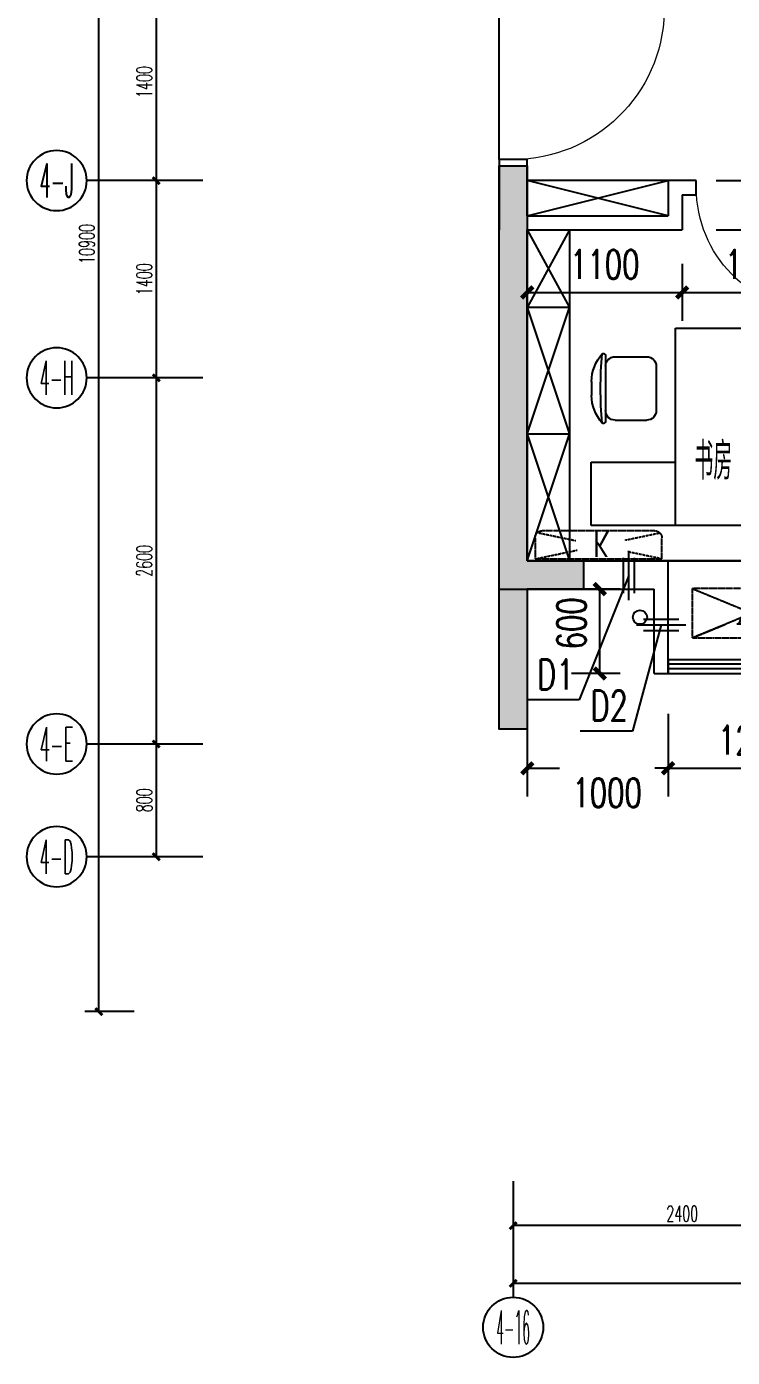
# Model space of a CAD drawing. Extents: x 184967 to 628822, y -100826 to 121332.
# Drawn here: x 315150 to 320160, y 31519 to 40967 of the extents above; entities that cross this region are included whole.
import ezdxf
from ezdxf.enums import TextEntityAlignment as Align

# ---------------------------------------------------------------- set-up
doc = ezdxf.new("R2010")
doc.units = 0
doc.header["$MEASUREMENT"] = 0
doc.linetypes.add('DASH', pattern=[0.35, 0.25, -0.1])
doc.layers.add('4#6#-col-2F~31F$0$COLU_HATCH', color=251, linetype='Continuous', lineweight=0)
for name, color, linetype in [('4#6#-col-2F~31F$0$SURFACE', 6, 'Continuous'), ('AXIS_TEXT', 7, 'Continuous'), ('DIM_LEAD', 3, 'Continuous'), ('fur', 252, 'Continuous'), ('KT', 8, 'DASH'), ('PUB_DIM', 3, 'Continuous'), ('pub_dim1', 190, 'Continuous'), ('PUB_TEXT', 7, 'Continuous'), ('TEXT', 7, 'Continuous'), ('VPIPE-凝结', 150, 'TG_N'), ('WALL', 145, 'Continuous'), ('WINDOW', 141, 'Continuous'), ('栏杆', 4, 'Continuous')]:
    doc.layers.add(name, color=color, linetype=linetype)
doc.styles.add('_TCH_AXIS', font='COMPLEX', dxfattribs={"bigfont": 'GBCBIG'})
doc.styles.add('_TCH_DIM', font='SIMPLEX', dxfattribs={"bigfont": 'GBCBIG'})
doc.styles.add('_TCH_DIM_T3', font='SIMPLEX', dxfattribs={"width": 0.705882, "bigfont": 'GBCBIG'})
doc.styles.add('COMPLEX', font='COMPLEX')
doc.styles.add('ENGLISH', font='italict.shx')
doc.styles.add('LHZ', font='RS5.SHX', dxfattribs={"width": 0.7, "height": 2000, "bigfont": 'HZTXT.shx'})
doc.styles.get("Standard").update_dxf_attribs({"font": 'gbenor.shx', "bigfont": 'gbcbig.shx'})
doc.styles.add('TG_LINETYPE', font='GBXWXT', dxfattribs={"width": 0.7, "height": 3, "bigfont": 'GBCBIG'})
doc.styles.add('宋体', font='romans.shx', dxfattribs={"height": 2, "bigfont": 'gbcbig.shx'})
doc.styles.add('尺寸标注', font='txt.shx', dxfattribs={"width": 0.6, "height": 110})
doc.linetypes.add('TG_N', pattern='A,3,-0.34,["N",TG_LINETYPE,S=0.1,R=0,X=-0.23,Y=-0.08],0', length=3.34)
doc.dimstyles.new('1-50', dxfattribs={"dimscale": 50, "dimtxt": 110, "dimasz": 1, "dimexe": 2, "dimexo": 2, "dimgap": 0.6, "dimtad": 1, "dimdec": 0, "dimrnd": 5, "dimtxsty": '尺寸标注', "dimblk": 'ARCHTICK', "dimcen": 2.5, "dimclrd": 251, "dimclre": 251, "dimclrt": 50, "dimadec": 0, "dimazin": 0, "dimtfac": 1, "dimtdec": 0, "dimtix": 1, "dimtmove": 2, "dimatfit": 3, "dimldrblk": 'DOT', "dimfxl": 0, "dimarcsym": 0})
doc.dimstyles.new('_TCH_ARCH&&80', dxfattribs={"dimtxt": 204, "dimasz": 80, "dimexe": 200, "dimexo": 240, "dimgap": 98, "dimtad": 1, "dimdec": 0, "dimzin": 0, "dimdsep": 46, "dimtxsty": '_TCH_DIM_T3', "dimblk": 'ARCHTICK', "dimcen": 0.09, "dimclrt": 7, "dimazin": 2, "dimtfac": 1, "dimtdec": 0, "dimtix": 1, "dimtmove": 2, "dimatfit": 3, "dimfxl": 0, "dimtolj": 1, "dimtzin": 0, "dimarcsym": 0})

# ---------------------------------------------------------------- blocks, each defined once
blk = doc.blocks.new('RFSEHGB')
for p, q in [((1194910.9, 923011.1), (1194910.9, 921611.1)), ((1195660.9, 923011.1), (1194910.9, 923011.1)), ((1195660.9, 921611.1), (1195660.9, 923011.1)), ((1196090.6, 922808.6), (1195865.6, 922808.6)), ((1196158.1, 922813.6), (1196158.1, 922353.6)), ((1195798.1, 922741.1), (1195798.1, 922426.1)), ((1196258.1, 922633.1), (1196258.1, 922534)), ((1196090.6, 922358.6), (1195865.6, 922358.6)), ((1196260.9, 922061.1), (1195660.9, 922061.1)), ((1196260.9, 921611.1), (1196260.9, 922061.1)), ((1194910.9, 921611.1), (1195660.9, 921611.1)), ((1195660.9, 921611.1), (1196260.9, 921611.1))]:
    blk.add_line(p, q)
for centre, radius, start, end in [((1195865.6, 922741.1), 67.5, 90, 180), ((1196090.6, 922741.1), 67.5, 0, 90), ((1196178.1, 922813.6), 20, 112.66999, 180), ((1196174.3, 922822.8), 10, 40.72654, 112.66999), ((1193480.3, 922583.6), 2712.7, 354.8023, 5.1977), ((1195942.7, 922623.4), 315.6, 1.76514, 40.72654), ((1195942.7, 922543.7), 315.6, 319.27346, 358.23486), ((1195865.6, 922426.1), 67.5, 180, 270), ((1196090.6, 922426.1), 67.5, 270, 0), ((1196178.1, 922353.6), 20, 180, 247.33001), ((1196174.3, 922344.3), 10, 247.33001, 319.27346)]:
    blk.add_arc(centre, radius, start, end)
at = {"width": 0.8, "flags": 9}
for tag in ['YSIZE', 'XSIZE']:
    blk.add_attdef(tag, (1194910.9, 921614.4), '', height=0.5, rotation=270, dxfattribs=at)
blk = doc.blocks.new('awrtt')
at = {"layer": 'KT', "linetype": 'DASH'}
for p, q in [((195123.3, -20712.9), (194273.3, -20712.9)), ((194273.3, -20712.9), (194516.2, -20812.9)), ((195123.3, -20712.9), (194273.3, -21062.9)), ((194273.3, -21062.9), (194273.3, -20712.9)), ((194273.3, -20712.9), (195123.3, -21062.9)), ((194880.5, -20812.9), (195123.3, -20712.9)), ((195123.3, -21062.9), (195123.3, -20712.9)), ((195123.3, -21062.9), (195123.3, -20712.9)), ((194273.3, -21062.9), (194516.2, -20962.9)), ((194880.5, -20962.9), (195123.3, -21062.9)), ((194273.3, -21062.9), (195123.3, -21062.9))]:
    blk.add_line(p, q, dxfattribs=at)
at = {"layer": 'KT', "linetype": 'DASH', "style": 'ENGLISH', "width": 0.75}
blk.add_text('AC', height=150, dxfattribs=at).set_placement((194698.3, -20887.9), align=Align.MIDDLE_CENTER)
blk = doc.blocks.new('A$C66E365A4')
at = {"layer": '栏杆'}
for p, q in [((0, 0), (0, -350)), ((-40, -50), (-40, -300)), ((40, -50), (40, -300))]:
    blk.add_line(p, q, dxfattribs=at)
blk = doc.blocks.new('BGSKT')
at = {"layer": 'KT'}
for p, q in [((296983.3, 262161.9), (297281.1, 262099.6)), ((297883.3, 262161.9), (297639.7, 262110.9)), ((297273.5, 262034.3), (296997.9, 261976.6)), ((297624.1, 262027.8), (297868.6, 261976.6))]:
    blk.add_line(p, q, dxfattribs=at)
blk.add_lwpolyline([(296983.3, 262161.9), (297883.3, 262161.9), (297883.3, 262011.9, -0.414214), (297833.3, 261961.9), (297033.3, 261961.9, -0.414214), (296983.3, 262011.9)], format="xyb", close=True, dxfattribs=at)
at = {"layer": 'KT', "style": 'LHZ', "width": 0.7}
blk.add_text('K', height=180, dxfattribs=at).set_placement((297396.9, 261969.3))
blk = doc.blocks.new('$DorLib2D$00000001')
for p, q in [((0.45, 0.975), (0.5, 0.975)), ((0.45, 0), (0.45, 0.975)), ((0.5, 0), (0.5, 0.975)), ((0.5, 0), (0.45, 0))]:
    blk.add_line(p, q)
at = {"lineweight": 13}
blk.add_arc((0.475, 0), 0.975, 91.46928, 180, dxfattribs=at)
blk = doc.blocks.new('$WINLIB2D$00000001')
at = {"color": 0}
for points in [[(-0.5, 0.5), (-0.5, -0.5)], [(-0.5, 0.5), (0.5, 0.5)], [(0.5, -0.5), (0.5, 0.5)], [(0.5, 0.1667), (-0.5, 0.1667)], [(0.5, -0.1667), (-0.5, -0.1667)], [(-0.5, -0.5), (0.5, -0.5)]]:
    blk.add_lwpolyline(points, dxfattribs=at)
blk = doc.blocks.new('_ArchTick')
at = {"color": 0, "linetype": 'ByBlock', "const_width": 0.4}
blk.add_lwpolyline([(-0.5, -0.5), (0.5, 0.5)], dxfattribs=at)
blk = doc.blocks.new('*D591')
at = {"layer": 'Defpoints', "color": 0, "transparency": 16777216}
for p in [(-585.1, -8500), (-200, -8500), (-200, -9100)]:
    blk.add_point(p, dxfattribs=at)
at = {"layer": 'pub_dim1', "color": 0, "lineweight": -2, "transparency": 16777216}
for p, q in [((-440, -8500), (-785.1, -8500)), ((-585.1, -9100), (-585.1, -8500)), ((-440, -9100), (-785.1, -9100))]:
    blk.add_line(p, q, dxfattribs=at)
at = {"layer": 'pub_dim1', "color": 0, "lineweight": -2, "transparency": 16777216, "xscale": 80, "yscale": 80, "zscale": 80}
for p, rotation in [((-585.1, -8500), 90), ((-585.1, -9100), 270)]:
    blk.add_blockref('_ArchTick', p, dxfattribs=dict(at, rotation=rotation))
at = {"layer": 'pub_dim1', "color": 7, "transparency": 16777216, "insert": (-785.1, -8743.1), "char_height": 204, "attachment_point": 5, "rotation": 90, "style": '_TCH_DIM_T3'}
blk.add_mtext('\\A1;600', dxfattribs=at)
blk = doc.blocks.new('*D598')
at = {"layer": 'Defpoints', "color": 0, "transparency": 16777216}
for p in [(-1100, -9145.8), (-100, -9145.8), (-100, -9772.4)]:
    blk.add_point(p, dxfattribs=at)
at = {"layer": 'pub_dim1', "color": 0, "lineweight": -2, "transparency": 16777216}
for p, q in [((-1100, -9385.8), (-1100, -9972.4)), ((-100, -9385.8), (-100, -9972.4)), ((-1100, -9772.4), (-871.2, -9772.4)), ((-100, -9772.4), (-195.2, -9772.4))]:
    blk.add_line(p, q, dxfattribs=at)
at = {"layer": 'pub_dim1', "color": 0, "lineweight": -2, "transparency": 16777216, "xscale": 80, "yscale": 80, "zscale": 80, "rotation": 180}
blk.add_blockref('_ArchTick', (-1100, -9772.4), dxfattribs=at)
at = {"layer": 'pub_dim1', "color": 0, "lineweight": -2, "transparency": 16777216, "xscale": 80, "yscale": 80, "zscale": 80}
blk.add_blockref('_ArchTick', (-100, -9772.4), dxfattribs=at)
at = {"layer": 'pub_dim1', "color": 7, "transparency": 16777216, "insert": (-533.2, -9946.5), "char_height": 204, "attachment_point": 5, "style": '_TCH_DIM_T3'}
blk.add_mtext('\\A1;1000', dxfattribs=at)
blk = doc.blocks.new('*D599')
at = {"layer": 'Defpoints', "color": 0, "transparency": 16777216}
for p in [(-100, -9145.8), (1100, -9145.8), (1100, -9772.4)]:
    blk.add_point(p, dxfattribs=at)
at = {"layer": 'pub_dim1', "color": 0, "lineweight": -2, "transparency": 16777216}
for p, q in [((-100, -9385.8), (-100, -9972.4)), ((1100, -9385.8), (1100, -9972.4)), ((-100, -9772.4), (1100, -9772.4))]:
    blk.add_line(p, q, dxfattribs=at)
at = {"layer": 'pub_dim1', "color": 0, "lineweight": -2, "transparency": 16777216, "xscale": 80, "yscale": 80, "zscale": 80, "rotation": 180}
blk.add_blockref('_ArchTick', (-100, -9772.4), dxfattribs=at)
at = {"layer": 'pub_dim1', "color": 0, "lineweight": -2, "transparency": 16777216, "xscale": 80, "yscale": 80, "zscale": 80}
blk.add_blockref('_ArchTick', (1100, -9772.4), dxfattribs=at)
at = {"layer": 'pub_dim1', "color": 7, "transparency": 16777216, "insert": (500, -9572.4), "char_height": 204, "attachment_point": 5, "style": '_TCH_DIM_T3'}
blk.add_mtext('\\A1;1200', dxfattribs=at)
blk = doc.blocks.new('*D602')
at = {"layer": 'Defpoints', "color": 0, "transparency": 16777216}
for p in [(0, -5950), (1100, -5950), (1100, -6394.5)]:
    blk.add_point(p, dxfattribs=at)
at = {"layer": 'pub_dim1', "color": 0, "lineweight": -2, "transparency": 16777216}
for p, q in [((0, -6190), (0, -6594.5)), ((1100, -6190), (1100, -6594.5)), ((0, -6394.5), (1100, -6394.5))]:
    blk.add_line(p, q, dxfattribs=at)
at = {"layer": 'pub_dim1', "color": 0, "lineweight": -2, "transparency": 16777216, "xscale": 80, "yscale": 80, "zscale": 80, "rotation": 180}
blk.add_blockref('_ArchTick', (0, -6394.5), dxfattribs=at)
at = {"layer": 'pub_dim1', "color": 0, "lineweight": -2, "transparency": 16777216, "xscale": 80, "yscale": 80, "zscale": 80}
blk.add_blockref('_ArchTick', (1100, -6394.5), dxfattribs=at)
at = {"layer": 'pub_dim1', "color": 7, "transparency": 16777216, "insert": (550, -6194.5), "char_height": 204, "attachment_point": 5, "style": '_TCH_DIM_T3'}
blk.add_mtext('\\A1;1100', dxfattribs=at)
blk = doc.blocks.new('*D603')
at = {"layer": 'Defpoints', "color": 0, "transparency": 16777216}
for p in [(-1100, -5950), (0, -5950), (0, -6394.5)]:
    blk.add_point(p, dxfattribs=at)
at = {"layer": 'pub_dim1', "color": 0, "lineweight": -2, "transparency": 16777216}
for p, q in [((-1100, -6190), (-1100, -6594.5)), ((0, -6190), (0, -6594.5)), ((-1100, -6394.5), (0, -6394.5))]:
    blk.add_line(p, q, dxfattribs=at)
at = {"layer": 'pub_dim1', "color": 0, "lineweight": -2, "transparency": 16777216, "xscale": 80, "yscale": 80, "zscale": 80, "rotation": 180}
blk.add_blockref('_ArchTick', (-1100, -6394.5), dxfattribs=at)
at = {"layer": 'pub_dim1', "color": 0, "lineweight": -2, "transparency": 16777216, "xscale": 80, "yscale": 80, "zscale": 80}
blk.add_blockref('_ArchTick', (0, -6394.5), dxfattribs=at)
at = {"layer": 'pub_dim1', "color": 7, "transparency": 16777216, "insert": (-550, -6194.5), "char_height": 204, "attachment_point": 5, "style": '_TCH_DIM_T3'}
blk.add_mtext('\\A1;1100', dxfattribs=at)
blk = doc.blocks.new('*D604')
at = {"layer": 'Defpoints', "color": 0, "transparency": 16777216}
for p in [(0, -5600), (484.6, -5600), (0, -5950)]:
    blk.add_point(p, dxfattribs=at)
at = {"layer": 'pub_dim1', "color": 0, "lineweight": -2, "transparency": 16777216}
for p, q in [((240, -5600), (684.6, -5600)), ((484.6, -5950), (484.6, -5600)), ((240, -5950), (684.6, -5950))]:
    blk.add_line(p, q, dxfattribs=at)
at = {"layer": 'pub_dim1', "color": 0, "lineweight": -2, "transparency": 16777216, "xscale": 80, "yscale": 80, "zscale": 80}
for p, rotation in [((484.6, -5600), 90), ((484.6, -5950), 270)]:
    blk.add_blockref('_ArchTick', p, dxfattribs=dict(at, rotation=rotation))
at = {"layer": 'pub_dim1', "color": 7, "transparency": 16777216, "insert": (757, -5817), "char_height": 204, "attachment_point": 5, "rotation": 90, "style": '_TCH_DIM_T3'}
blk.add_mtext('\\A1;350', dxfattribs=at)
blk = doc.blocks.new('*D675')
at = {"layer": 'Defpoints', "color": 0, "linetype": 'ByBlock', "transparency": 16777216}
for p in [(318603.7, 32770.5), (331603.7, 32770.5), (331603.7, 32045.3)]:
    blk.add_point(p, dxfattribs=at)
at = {"layer": 'PUB_DIM', "color": 251, "lineweight": -2, "transparency": 16777216}
for p, q in [((318603.7, 32295.3), (318603.7, 31945.3)), ((331603.7, 32295.3), (331603.7, 31945.3)), ((318603.7, 32045.3), (331603.7, 32045.3))]:
    blk.add_line(p, q, dxfattribs=at)
at = {"layer": 'PUB_DIM', "color": 251, "linetype": 'ByBlock', "lineweight": -2, "transparency": 16777216, "xscale": 50, "yscale": 50, "zscale": 50, "rotation": 180}
blk.add_blockref('_ArchTick', (318603.7, 32045.3), dxfattribs=at)
at = {"layer": 'PUB_DIM', "color": 251, "linetype": 'ByBlock', "lineweight": -2, "transparency": 16777216, "xscale": 50, "yscale": 50, "zscale": 50}
blk.add_blockref('_ArchTick', (331603.7, 32045.3), dxfattribs=at)
at = {"layer": 'PUB_DIM', "color": 50, "linetype": 'ByBlock', "transparency": 16777216, "insert": (325103.7, 32130.3), "char_height": 110, "attachment_point": 5, "style": '尺寸标注'}
blk.add_mtext('13000', dxfattribs=at)
blk = doc.blocks.new('_Dot')
at = {"color": 0, "linetype": 'ByBlock', "lineweight": -2}
blk.add_line((-0.5, 0), (-1, 0), dxfattribs=at)
at = {"color": 0, "linetype": 'ByBlock', "const_width": 0.5}
blk.add_lwpolyline([(-0.25, 0, 1), (0.25, 0, 1)], format="xyb", close=True, dxfattribs=at)
blk = doc.blocks.new('*D676')
at = {"layer": 'Defpoints', "color": 0, "linetype": 'ByBlock', "transparency": 16777216}
for p in [(318603.7, 32770.5), (321003.7, 32770.5), (318603.7, 32454.2)]:
    blk.add_point(p, dxfattribs=at)
at = {"layer": 'PUB_DIM', "color": 251, "lineweight": -2, "transparency": 16777216}
for p, q in [((318603.7, 32670.5), (318603.7, 32354.2)), ((321003.7, 32670.5), (321003.7, 32354.2)), ((321003.7, 32454.2), (318603.7, 32454.2))]:
    blk.add_line(p, q, dxfattribs=at)
at = {"layer": 'PUB_DIM', "color": 251, "linetype": 'ByBlock', "lineweight": -2, "transparency": 16777216, "xscale": 50, "yscale": 50, "zscale": 50, "rotation": 180}
blk.add_blockref('_ArchTick', (318603.7, 32454.2), dxfattribs=at)
at = {"layer": 'PUB_DIM', "color": 251, "linetype": 'ByBlock', "lineweight": -2, "transparency": 16777216, "xscale": 50, "yscale": 50, "zscale": 50}
blk.add_blockref('_ArchTick', (321003.7, 32454.2), dxfattribs=at)
at = {"layer": 'PUB_DIM', "color": 50, "linetype": 'ByBlock', "transparency": 16777216, "insert": (319803.7, 32539.2), "char_height": 110, "attachment_point": 5, "style": '尺寸标注'}
blk.add_mtext('2400', dxfattribs=at)
blk = doc.blocks.new('_AXISO')
blk.add_circle((0, 0), 0.5)
at = {"layer": 'AXIS_TEXT', "style": 'COMPLEX', "width": 1.041667}
blk.add_attdef('A', text='', height=0.56, dxfattribs=at).set_placement((-0.25, -0.28), (0.25, -0.28), align=Align.FIT)
blk = doc.blocks.new('*D689')
at = {"layer": 'Defpoints', "color": 0, "linetype": 'ByBlock', "transparency": 16777216}
for p in [(315662.4, 44873.7), (316401.5, 44873.7), (316401.5, 33973.8)]:
    blk.add_point(p, dxfattribs=at)
at = {"layer": 'PUB_DIM', "color": 251, "lineweight": -2, "transparency": 16777216}
for p, q in [((315912.4, 44873.7), (315562.4, 44873.7)), ((315662.4, 33973.8), (315662.4, 44873.7)), ((315912.4, 33973.8), (315562.4, 33973.8))]:
    blk.add_line(p, q, dxfattribs=at)
at = {"layer": 'PUB_DIM', "color": 251, "linetype": 'ByBlock', "lineweight": -2, "transparency": 16777216, "xscale": 50, "yscale": 50, "zscale": 50}
for p, rotation in [((315662.4, 44873.7), 90), ((315662.4, 33973.8), 270)]:
    blk.add_blockref('_ArchTick', p, dxfattribs=dict(at, rotation=rotation))
at = {"layer": 'PUB_DIM', "color": 50, "linetype": 'ByBlock', "transparency": 16777216, "insert": (315577.4, 39423.8), "char_height": 110, "attachment_point": 5, "rotation": 90, "style": '尺寸标注'}
blk.add_mtext('10900', dxfattribs=at)
blk = doc.blocks.new('*D692')
at = {"layer": 'Defpoints', "color": 0, "linetype": 'ByBlock', "transparency": 16777216}
for p in [(316386.5, 41273.7), (316070.2, 39873.7), (316401.5, 39873.7)]:
    blk.add_point(p, dxfattribs=at)
at = {"layer": 'PUB_DIM', "color": 251, "lineweight": -2, "transparency": 16777216}
for p, q in [((316286.5, 41273.7), (315970.2, 41273.7)), ((316070.2, 41273.7), (316070.2, 39873.7)), ((316301.5, 39873.7), (315970.2, 39873.7))]:
    blk.add_line(p, q, dxfattribs=at)
at = {"layer": 'PUB_DIM', "color": 251, "linetype": 'ByBlock', "lineweight": -2, "transparency": 16777216, "xscale": 50, "yscale": 50, "zscale": 50}
for p, rotation in [((316070.2, 41273.7), 90), ((316070.2, 39873.7), 270)]:
    blk.add_blockref('_ArchTick', p, dxfattribs=dict(at, rotation=rotation))
at = {"layer": 'PUB_DIM', "color": 50, "linetype": 'ByBlock', "transparency": 16777216, "insert": (315985.2, 40573.7), "char_height": 110, "attachment_point": 5, "rotation": 90, "style": '尺寸标注'}
blk.add_mtext('1400', dxfattribs=at)
blk = doc.blocks.new('*D693')
at = {"layer": 'Defpoints', "color": 0, "linetype": 'ByBlock', "transparency": 16777216}
for p in [(316401.5, 39873.7), (316070.2, 38473.7), (316401.5, 38473.7)]:
    blk.add_point(p, dxfattribs=at)
at = {"layer": 'PUB_DIM', "color": 251, "lineweight": -2, "transparency": 16777216}
for p, q in [((316301.5, 39873.7), (315970.2, 39873.7)), ((316070.2, 39873.7), (316070.2, 38473.7)), ((316301.5, 38473.7), (315970.2, 38473.7))]:
    blk.add_line(p, q, dxfattribs=at)
at = {"layer": 'PUB_DIM', "color": 251, "linetype": 'ByBlock', "lineweight": -2, "transparency": 16777216, "xscale": 50, "yscale": 50, "zscale": 50}
for p, rotation in [((316070.2, 39873.7), 90), ((316070.2, 38473.7), 270)]:
    blk.add_blockref('_ArchTick', p, dxfattribs=dict(at, rotation=rotation))
at = {"layer": 'PUB_DIM', "color": 50, "linetype": 'ByBlock', "transparency": 16777216, "insert": (315985.2, 39173.7), "char_height": 110, "attachment_point": 5, "rotation": 90, "style": '尺寸标注'}
blk.add_mtext('1400', dxfattribs=at)
blk = doc.blocks.new('*D694')
at = {"layer": 'Defpoints', "color": 0, "linetype": 'ByBlock', "transparency": 16777216}
for p in [(316401.5, 38473.7), (316070.2, 35873.7), (316401.5, 35873.7)]:
    blk.add_point(p, dxfattribs=at)
at = {"layer": 'PUB_DIM', "color": 251, "lineweight": -2, "transparency": 16777216}
for p, q in [((316301.5, 38473.7), (315970.2, 38473.7)), ((316070.2, 38473.7), (316070.2, 35873.7)), ((316301.5, 35873.7), (315970.2, 35873.7))]:
    blk.add_line(p, q, dxfattribs=at)
at = {"layer": 'PUB_DIM', "color": 251, "linetype": 'ByBlock', "lineweight": -2, "transparency": 16777216, "xscale": 50, "yscale": 50, "zscale": 50}
for p, rotation in [((316070.2, 38473.7), 90), ((316070.2, 35873.7), 270)]:
    blk.add_blockref('_ArchTick', p, dxfattribs=dict(at, rotation=rotation))
at = {"layer": 'PUB_DIM', "color": 50, "linetype": 'ByBlock', "transparency": 16777216, "insert": (315985.2, 37173.7), "char_height": 110, "attachment_point": 5, "rotation": 90, "style": '尺寸标注'}
blk.add_mtext('2600', dxfattribs=at)
blk = doc.blocks.new('*D695')
at = {"layer": 'Defpoints', "color": 0, "linetype": 'ByBlock', "transparency": 16777216}
for p in [(316401.5, 35873.7), (316070.2, 35073.7), (316386.5, 35073.7)]:
    blk.add_point(p, dxfattribs=at)
at = {"layer": 'PUB_DIM', "color": 251, "lineweight": -2, "transparency": 16777216}
for p, q in [((316301.5, 35873.7), (315970.2, 35873.7)), ((316070.2, 35873.7), (316070.2, 35073.7)), ((316286.5, 35073.7), (315970.2, 35073.7))]:
    blk.add_line(p, q, dxfattribs=at)
at = {"layer": 'PUB_DIM', "color": 251, "linetype": 'ByBlock', "lineweight": -2, "transparency": 16777216, "xscale": 50, "yscale": 50, "zscale": 50}
for p, rotation in [((316070.2, 35873.7), 90), ((316070.2, 35073.7), 270)]:
    blk.add_blockref('_ArchTick', p, dxfattribs=dict(at, rotation=rotation))
at = {"layer": 'PUB_DIM', "color": 50, "linetype": 'ByBlock', "transparency": 16777216, "insert": (315985.2, 35473.7), "char_height": 110, "attachment_point": 5, "rotation": 90, "style": '尺寸标注'}
blk.add_mtext('800', dxfattribs=at)
blk = doc.blocks.new('C')
at = {"layer": 'DIM_LEAD'}
for p, q in [((-377.9, -8404.1), (-732.1, -9287.2)), ((-377.9, -8404.1), (-732.1, -9287.2)), ((-150.3, -8753.3), (-352.2, -9508.5)), ((-150.3, -8753.3), (-352.2, -9508.5)), ((-732.1, -9287.2), (-1104.6, -9287.2)), ((-352.2, -9508.5), (-724.8, -9508.5))]:
    blk.add_line(p, q, dxfattribs=at)
at = {"layer": 'fur'}
for p, q in [((-100, -5600), (-1100, -5600)), ((-1100, -5850), (-100, -5600)), ((-100, -5850), (-1100, -5600))]:
    blk.add_line(p, q, dxfattribs=at)
blk.add_lwpolyline([(-1100, -8300), (-1100, -5950), (-800, -5950), (-800, -8300)], close=True, dxfattribs=at)
for points in [[(-1100, -5950), (-800, -6500)], [(-800, -5950), (-1100, -6500)], [(-800, -6500), (-1100, -6500)], [(-1100, -6500), (-800, -7400)], [(-1100, -7400), (-800, -6500)], [(-800, -7400), (-1100, -7400)], [(-1100, -7400), (-800, -8300)], [(-1100, -8300), (-800, -7400)]]:
    blk.add_lwpolyline(points, dxfattribs=at)
at = {"layer": 'WALL'}
for p, q in [((-1100, -5450), (-1300, -5450)), ((-1300, -5450), (-1300, -5950)), ((-1100, -5850), (-1100, -5450)), ((-100, -5600), (-100, -5700)), ((0, -5600), (-100, -5600)), ((0, -5600), (0, -5600)), ((100, -5600), (0, -5600)), ((100, -5700), (100, -5600)), ((-100, -5700), (-100, -5850)), ((0, -5700), (100, -5700)), ((0, -5700), (0, -5950)), ((-1100, -5850), (-100, -5850)), ((-1300, -8500), (-1300, -5950)), ((-1100, -5950), (0, -5950)), ((-1100, -8300), (-1100, -5950)), ((-100, -8300), (-1100, -8300)), ((-1100, -8300), (-100, -8300)), ((-100, -9000), (-100, -8300)), ((-1300, -8500), (-200, -8500)), ((-1100, -8500), (-200, -8500)), ((-200, -9100), (-200, -8500)), ((-100, -9100), (-100, -9000)), ((-200, -9100), (-100, -9100))]:
    blk.add_line(p, q, dxfattribs=at)
at = {"layer": 'WINDOW'}
for p, q in [((-1300, -5450), (-1300, -4350)), ((1100, -8300), (-100, -8300)), ((-100, -8300), (1100, -8300))]:
    blk.add_line(p, q, dxfattribs=at)
at = {"extrusion": (0, 0, -1), "xscale": -1, "zscale": -1}
blk.add_blockref('awrtt', (194201.1, 12216.4), dxfattribs=at)
at = {"layer": 'fur', "extrusion": (0, 0, -1), "zscale": -1}
blk.add_blockref('RFSEHGB', (-1195613.5, -929659.1), dxfattribs=at)
at = {"layer": 'KT', "xscale": -1, "rotation": 180}
blk.add_blockref('BGSKT', (-298027.8, 253875.9), dxfattribs=at)
at = {"layer": 'KT', "color": 2, "extrusion": (0, 0, -1), "zscale": -1}
for p, rotation in [((377.9, -8579.1), 180), ((325.3, -8753.3), 270)]:
    blk.add_blockref('A$C66E365A4', p, dxfattribs=dict(at, rotation=rotation))
at = {"layer": 'WINDOW', "xscale": 1100, "yscale": -1100, "zscale": 1100, "rotation": 90}
blk.add_blockref('$DorLib2D$00000001', (-1200, -4900), dxfattribs=at)
at = {"layer": 'WINDOW'}
for name, p, xscale, yscale, zscale in [('$DorLib2D$00000001', (550, -5650), 900, -900, 900), ('$WINLIB2D$00000001', (500, -9050), 1200, 100, 1200)]:
    blk.add_blockref(name, p, dxfattribs=dict(at, xscale=xscale, yscale=yscale, zscale=zscale))
at = {"layer": 'PUB_TEXT', "style": '_TCH_DIM', "width": 0.705882}
for s, p in [('D1', (-1029.6, -9212.2)), ('D2', (-649.8, -9433.5))]:
    blk.add_text(s, height=212.5, dxfattribs=at).set_placement(p)
at = {"layer": 'TEXT', "style": '宋体', "width": 0.7}
blk.add_text('书房', height=265.82, dxfattribs=at).set_placement((86.5, -7724.2))
at = {"layer": 'pub_dim1'}
for base, p1, p2, angle, text, picture, middle in [((484.6, -5600), (0, -5950), (0, -5600), 90, '350', '*D604', (757, -5817)), ((-585.1, -8500), (-200, -9100), (-200, -8500), 90, '600', '*D591', (-785.1, -8743.1)), ((-100, -9772.4), (-1100, -9145.8), (-100, -9145.8), 0, '1000', '*D598', (-533.2, -9946.5))]:
    dim = blk.add_linear_dim(base=base, p1=p1, p2=p2, angle=angle, text=text, dimstyle='_TCH_ARCH&&80', dxfattribs=at)
    dim.commit()
    dim.dimension.update_dxf_attribs({"geometry": picture, "text_midpoint": middle, "dimtype": 129})
for p1, p2, distance, text, picture, middle in [((-1100, -5950), (0, -5950), -444.5, '1100', '*D603', (-550, -6194.5)), ((0, -5950), (1100, -5950), -444.5, '1100', '*D602', (550, -6194.5)), ((-100, -9145.8), (1100, -9145.8), -626.5, '1200', '*D599', (500, -9572.4))]:
    dim = blk.add_aligned_dim(p1=p1, p2=p2, distance=distance, text=text, dimstyle='_TCH_ARCH&&80', dxfattribs=at)
    dim.commit()
    dim.dimension.update_dxf_attribs({"geometry": picture, "text_midpoint": middle})

msp = doc.modelspace()

# ---------------------------------------------------------------- hatches: boundary and pattern name
at = {"layer": '4#6#-col-2F~31F$0$COLU_HATCH'}
msp.add_hatch(color=252, dxfattribs=at).paths.add_polyline_path([(318703.7, 37173.7), (319103.7, 37173.7), (319103.7, 36973.7), (318703.7, 36973.7), (318703.7, 35978), (318503.7, 35978), (318503.7, 36278), (318503.7, 36278), (318503.7, 36478), (318503.7, 36478), (318503.7, 39778), (318503.7, 39778), (318503.7, 39978), (318703.7, 39978), (318703.7, 39978), (318703.7, 39778)])

# ---------------------------------------------------------------- linework, layer by layer
at = {"layer": '4#6#-col-2F~31F$0$SURFACE'}
msp.add_lwpolyline([(318703.7, 37173.7), (319103.7, 37173.7), (319103.7, 36973.7), (318703.7, 36973.7), (318703.7, 35978), (318503.7, 35978), (318503.7, 36278), (318503.7, 36278), (318503.7, 36478), (318503.7, 36478), (318503.7, 39778), (318503.7, 39778), (318503.7, 39978), (318703.7, 39978), (318703.7, 39978), (318703.7, 39778), (318703.7, 39778), (318703.7, 37173.7)], dxfattribs=at)
at = {"layer": 'PUB_DIM', "linetype": 'ByBlock'}
for p, q in [((316401.5, 39873.7), (315576.6, 39873.7)), ((316401.5, 38473.7), (315576.6, 38473.7)), ((316401.5, 35873.7), (315576.6, 35873.7)), ((316401.5, 35073.7), (315576.6, 35073.7)), ((318603.7, 32770.5), (318603.7, 31945.6))]:
    msp.add_line(p, q, dxfattribs=at)
at = {"layer": 'VPIPE-凝结', "linetype": 'Continuous'}
msp.add_circle((319503.7, 36773.7), 50, dxfattribs=at)

# ---------------------------------------------------------------- block references
at = {"layer": 'PUB_DIM', "linetype": 'ByBlock'}
ref = msp.add_blockref('_AXISO', (315363.3, 39873.7), dxfattribs=dict(at, xscale=-426.6560000000001, yscale=426.6560000000001, zscale=426.6560000000001))
ref.add_attrib('A', '4-J', dxfattribs={"layer": 'AXIS_TEXT', "height": 241.35, "style": '_TCH_AXIS', "width": 0.362069}).set_placement((315242.6, 39753.1), (315484, 39753.1), align=Align.FIT)
ref = msp.add_blockref('_AXISO', (315363.3, 38473.7), dxfattribs=dict(at, xscale=-426.6560000000001, yscale=426.6560000000001, zscale=426.6560000000001))
ref.add_attrib('A', '4-H', dxfattribs={"layer": 'AXIS_TEXT', "height": 241.35, "style": '_TCH_AXIS', "width": 0.313433}).set_placement((315242.6, 38353.1), (315484, 38353.1), align=Align.FIT)
ref = msp.add_blockref('_AXISO', (315363.3, 35873.7), dxfattribs=dict(at, xscale=-426.6560000000001, yscale=426.6560000000001, zscale=426.6560000000001))
ref.add_attrib('A', '4-E', dxfattribs={"layer": 'AXIS_TEXT', "height": 241.35, "style": '_TCH_AXIS', "width": 0.333333}).set_placement((315242.6, 35753.1), (315484, 35753.1), align=Align.FIT)
ref = msp.add_blockref('_AXISO', (315363.3, 35073.7), dxfattribs=dict(at, xscale=-426.6560000000001, yscale=426.6560000000001, zscale=426.6560000000001))
ref.add_attrib('A', '4-D', dxfattribs={"layer": 'AXIS_TEXT', "height": 241.35, "style": '_TCH_AXIS', "width": 0.328125}).set_placement((315242.6, 34953.1), (315484, 34953.1), align=Align.FIT)
ref = msp.add_blockref('_AXISO', (318603.7, 31732.3), dxfattribs=dict(at, xscale=426.6560000000001, yscale=426.6560000000001, zscale=426.6560000000001, rotation=180))
ref.add_attrib('A', '4-16', dxfattribs={"layer": 'AXIS_TEXT', "height": 241.35, "style": '_TCH_AXIS', "width": 0.276316}).set_placement((318483, 31611.6), (318724.4, 31611.6), align=Align.FIT)
at = {"layer": 'WALL'}
msp.add_blockref('C', (319803.7, 45473.7), dxfattribs=at)

# ---------------------------------------------------------------- dimensions: what is measured, and where the dimension line sits
at = {"layer": 'PUB_DIM', "linetype": 'ByBlock'}
for p1, p2, distance, picture, middle in [((316401.5, 33973.8), (316401.5, 44873.7), 739.1, '*D689', (315577.4, 39423.8)), ((318603.7, 32770.5), (331603.7, 32770.5), -725.2, '*D675', (325103.7, 32130.3))]:
    dim = msp.add_aligned_dim(p1=p1, p2=p2, distance=distance, dimstyle='1-50', override={"dimfxl": 5, "dimfxlon": 1}, dxfattribs=at)
    dim.commit()
    dim.dimension.update_dxf_attribs({"geometry": picture, "text_midpoint": middle})
for base, p1, p2, angle, picture, middle in [((316070.2, 39873.7), (316386.5, 41273.7), (316401.5, 39873.7), 270, '*D692', (315985.2, 40573.7)), ((316070.2, 38473.7), (316401.5, 39873.7), (316401.5, 38473.7), 270, '*D693', (315985.2, 39173.7)), ((316070.2, 35873.7), (316401.5, 38473.7), (316401.5, 35873.7), 270, '*D694', (315985.2, 37173.7)), ((316070.2, 35073.7), (316401.5, 35873.7), (316386.5, 35073.7), 270, '*D695', (315985.2, 35473.7)), ((318603.7, 32454.2), (321003.7, 32770.5), (318603.7, 32770.5), 180, '*D676', (319803.7, 32539.2))]:
    dim = msp.add_linear_dim(base=base, p1=p1, p2=p2, angle=angle, dimstyle='1-50', override={"dimfxl": 5, "dimfxlon": 1}, dxfattribs=at)
    dim.commit()
    dim.dimension.update_dxf_attribs({"geometry": picture, "text_midpoint": middle})

doc.saveas('drawing.dxf')
